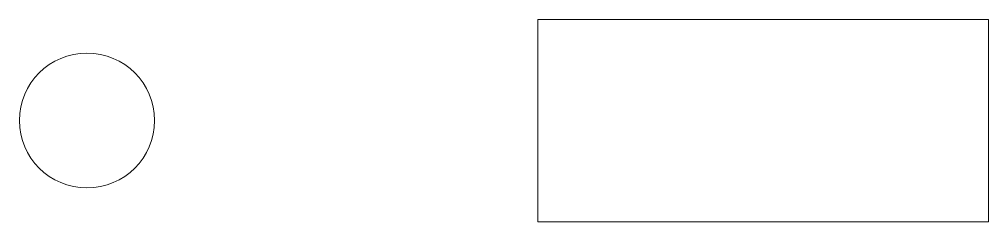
# Model space of a CAD drawing. Header units: millimetres. Extents: x -350 to 1050, y -3 to 474.
# Drawn here: x -271.5 to -250, y 93.6 to 98.1 of the extents above; entities that cross this region are included whole.
import ezdxf

# ---------------------------------------------------------------- set-up
doc = ezdxf.new("R2010")
doc.units = ezdxf.units.MM
doc.header["$MEASUREMENT"] = 0
doc.layers.get('0').update_dxf_attribs({"linetype": 'CONTINUOUS', "lineweight": 0, "true_color": 0x000000})

msp = doc.modelspace()

# ---------------------------------------------------------------- linework, layer by layer
for p, q in [((-250, 98.099), (-260, 98.099)), ((-260, 93.599), (-260, 98.099)), ((-250, 98.099), (-250, 93.599)), ((-250, 93.599), (-260, 93.599))]:
    msp.add_line(p, q)
msp.add_circle((-270, 95.849), 1.5)

doc.saveas('drawing.dxf')
